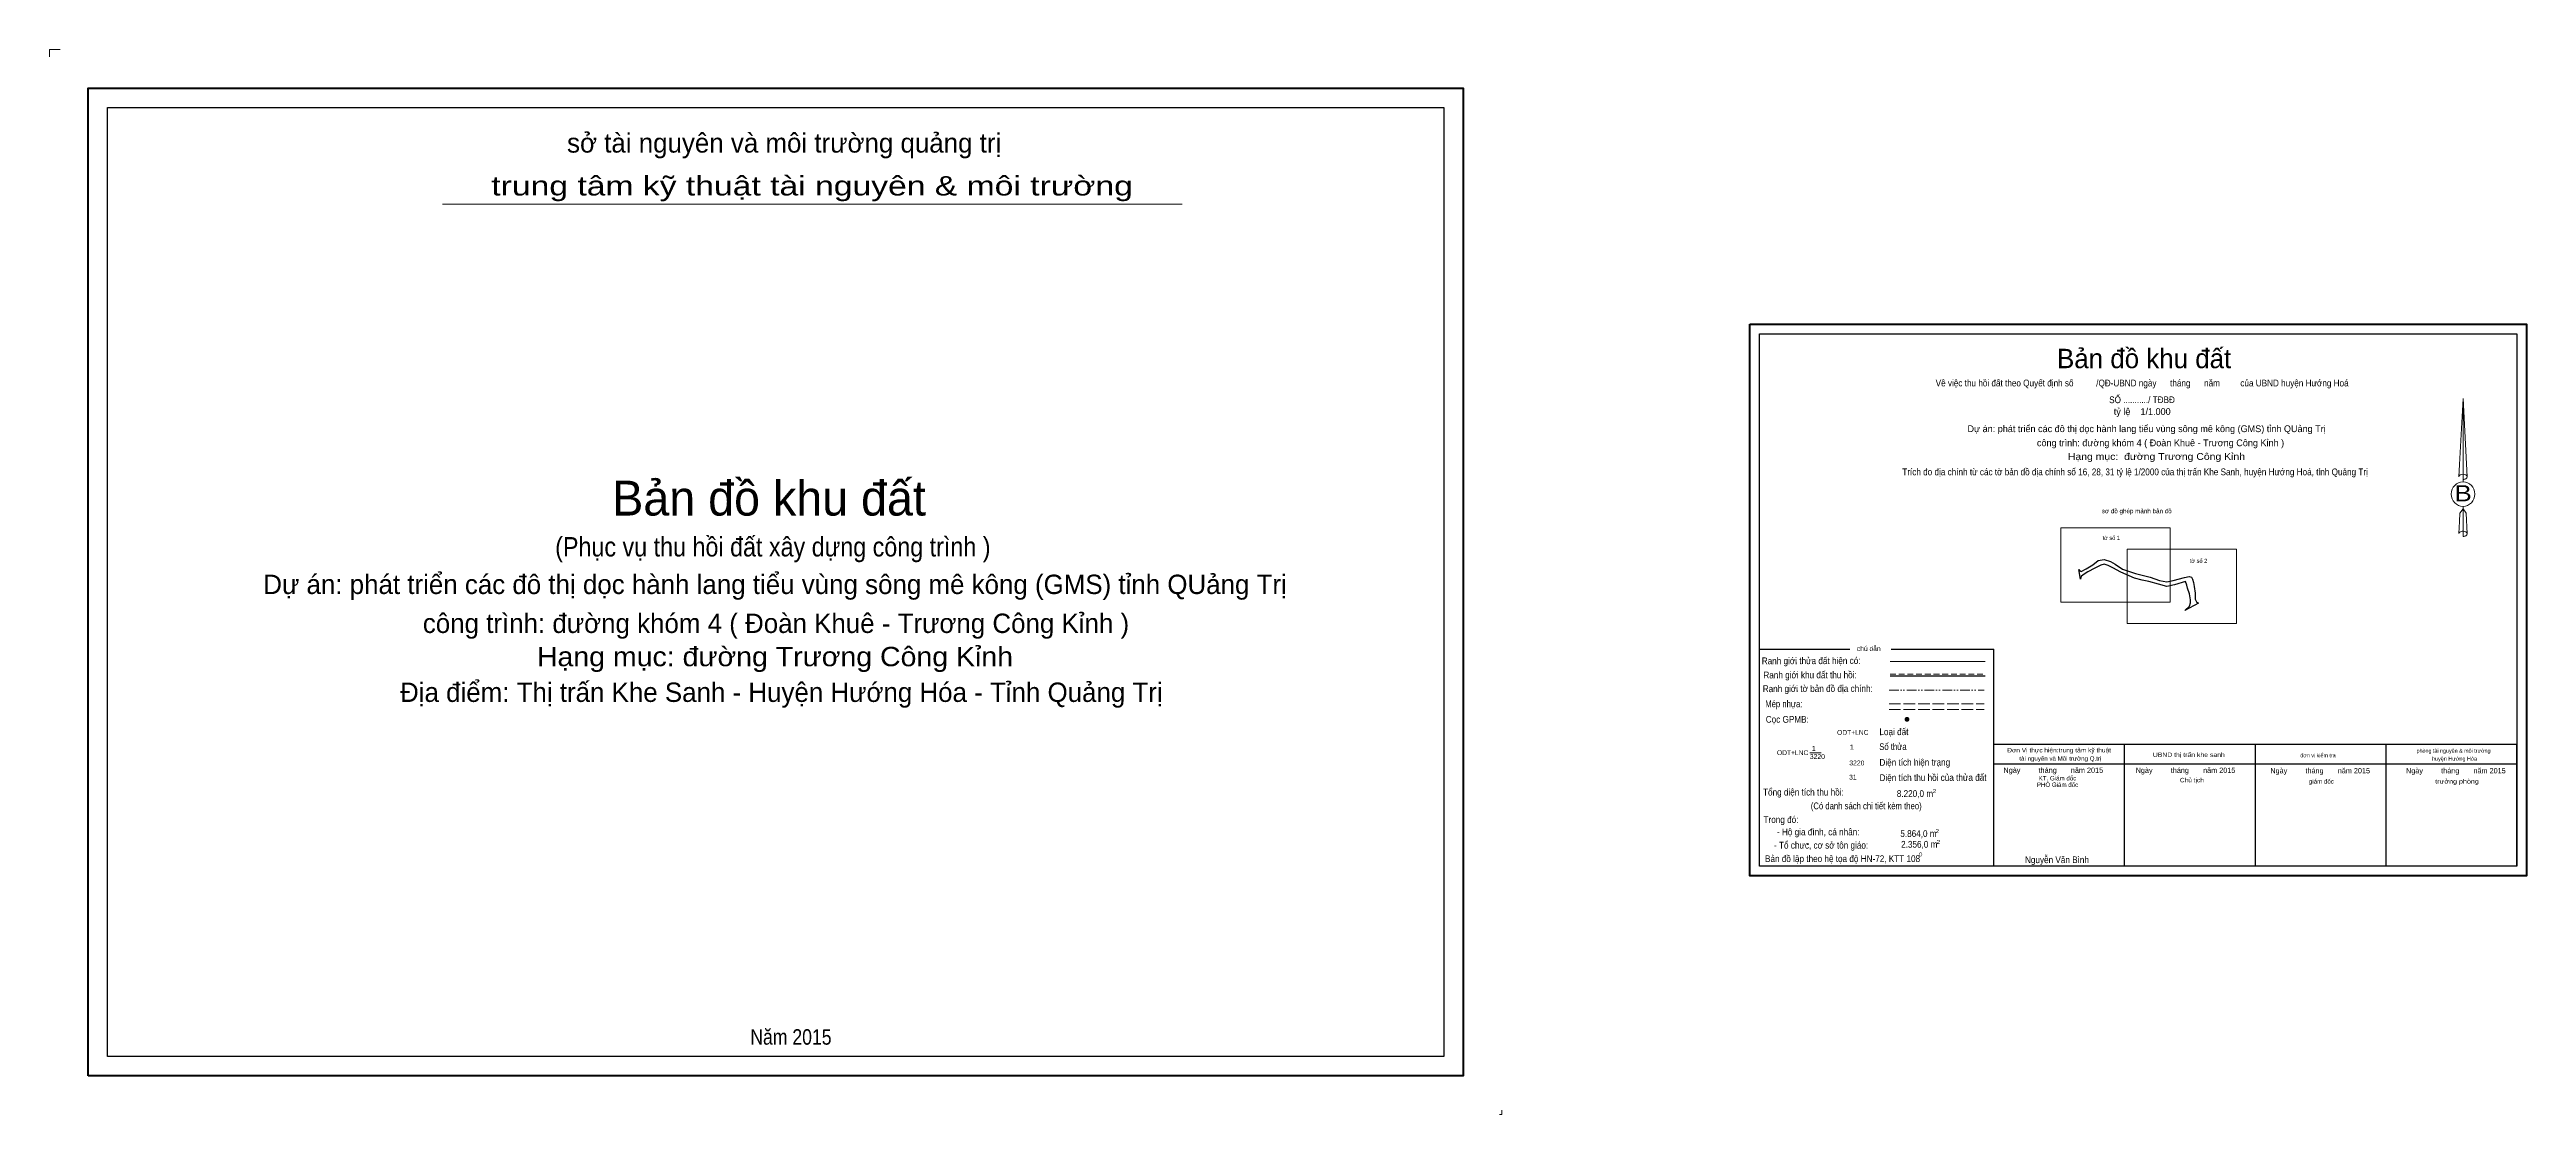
# Model space of a CAD drawing. Header units: metres. Extents: x 608239 to 609518, y 1842248 to 1842798.
import ezdxf
from ezdxf.enums import TextEntityAlignment as Align

# ---------------------------------------------------------------- set-up
doc = ezdxf.new("R2010")
doc.units = ezdxf.units.M
for name, pattern in [('DASH_DOUBLE_DOT', [9.2, 5, -1.2, 0.3, -1.2, 0.3, -1.2]), ('LONG_DASHED', [7.5, 6, -1.5]), ('MEDIUM_DASHED', [4.5, 3, -1.5])]:
    doc.linetypes.add(name, pattern=pattern)
for name, color, linetype, lineweight in [('10', 7, 'Continuous', 13), ('15', 7, 'Continuous', 13), ('22', 7, 'LONG_DASHED', 13), ('50', 7, 'Continuous', 25), ('51', 7, 'Continuous', 13), ('62', 7, 'Continuous', 13), ('63', 7, 'Continuous', 25)]:
    doc.layers.add(name, color=color, linetype=linetype, lineweight=lineweight)

msp = doc.modelspace()

# ---------------------------------------------------------------- hatches: boundary and pattern name
at = {"layer": '15'}
for points in [[(609198.787, 1842451.634, 1), (609197.235, 1842451.634, 1)], [(609198.727, 1842451.637, 1), (609197.33, 1842451.637, 1)]]:
    msp.add_hatch(color=256, dxfattribs=at).paths.add_polyline_path(points)
at = {"layer": '51'}
msp.add_hatch(color=256, dxfattribs=at).paths.add_polyline_path([(609199.007, 1842451.634, 1), (609197.007, 1842451.634, 1)])

# ---------------------------------------------------------------- linework, layer by layer
at = {"layer": '10'}
msp.add_line((608441.85, 1842717.68), (608823.75, 1842717.68), dxfattribs=at)
at = {"layer": '10', "linetype": 'MEDIUM_DASHED'}
msp.add_line((609189.25, 1842475.04), (609238.47, 1842475.04), dxfattribs=at)
at = {"layer": '10'}
for points in [[(608238.86, 1842793.78), (608238.86, 1842797.64), (608244.28, 1842797.64)], [(608988.86, 1842249.74), (608988.86, 1842247.54), (608987.52, 1842247.54)]]:
    msp.add_lwpolyline(points, dxfattribs=at)
at = {"layer": '10', "lineweight": 60}
msp.add_lwpolyline([(608258.86, 1842267.54), (608258.86, 1842777.64), (608968.86, 1842777.64), (608968.86, 1842267.54)], close=True, dxfattribs=at)
at = {"layer": '10', "lineweight": 25}
msp.add_lwpolyline([(608268.86, 1842277.54), (608268.86, 1842767.64), (608958.86, 1842767.64), (608958.86, 1842277.54)], close=True, dxfattribs=at)
at = {"layer": '15'}
for centre, radius in [((609198.011, 1842451.634), 0.776), ((609198.029, 1842451.637), 0.699)]:
    msp.add_circle(centre, radius, dxfattribs=at)
at = {"layer": '22'}
for p, q in [((609188.73, 1842459.68), (609237.95, 1842459.68)), ((609188.73, 1842456.75), (609237.95, 1842456.75))]:
    msp.add_line(p, q, dxfattribs=at)
at = {"layer": '50'}
for points in [[(609286.74, 1842529.02), (609287.24, 1842528.42), (609287.93, 1842528.02), (609290.52, 1842529.46), (609293.95, 1842531.42), (609296.79, 1842533.68), (609299.79, 1842534.26), (609303.17, 1842533.22), (609305.44, 1842531.72), (609309.33, 1842529.2), (609316.09, 1842526.98), (609320.08, 1842526), (609323.59, 1842525.05), (609328.49, 1842523.44), (609332.19, 1842522.72), (609335.55, 1842523.33), (609341.32, 1842524.95), (609343.68, 1842525.46), (609344.87, 1842525.15), (609345.47, 1842524.04), (609346.05, 1842522.4), (609346.26, 1842520.25), (609346.79, 1842516.85), (609346.9, 1842513.64), (609347.44, 1842512.4), (609348.59, 1842511.7), (609341.47, 1842507.89), (609343.85, 1842510.12), (609344.43, 1842511.81), (609344.45, 1842513.32), (609343.85, 1842516.47), (609342.82, 1842519.36), (609342.52, 1842521.01), (609341.9, 1842522.87), (609336.15, 1842521.16), (609332.15, 1842520.24), (609327.95, 1842521.44), (609322.83, 1842522.86), (609319.42, 1842523.6), (609315.44, 1842524.56)], [(609315.44, 1842524.56), (609308.4, 1842527.61), (609304.35, 1842529.84), (609301.91, 1842531.07), (609299.79, 1842531.81), (609298.17, 1842531.29), (609294.97, 1842529.66), (609291.48, 1842527.81), (609288.95, 1842526.25), (609287.93, 1842525.41), (609287.55, 1842524.12), (609286.74, 1842529.02)]]:
    msp.add_lwpolyline(points, dxfattribs=at)
at = {"layer": '51'}
for p, q in [((609485.15, 1842617.46), (609487.31, 1842576.9)), ((609485.15, 1842617.46), (609487.31, 1842576.9)), ((609485.15, 1842617.46), (609487.31, 1842576.9)), ((609483.34, 1842583.21), (609482.99, 1842576.98)), ((609485.15, 1842578.26), (609485.15, 1842576.69)), ((609485.15, 1842576.69), (609485.15, 1842575.53)), ((609485.15, 1842575.53), (609485.15, 1842574.36)), ((609485.15, 1842575.53), (609485.15, 1842574.36)), ((609485.15, 1842575.53), (609485.15, 1842574.36)), ((609487.31, 1842576.9), (609487.31, 1842576.98)), ((609485.15, 1842560.32), (609485.15, 1842561.65)), ((609485.15, 1842560.32), (609485.15, 1842561.65)), ((609485.15, 1842560.32), (609485.15, 1842561.65)), ((609485.15, 1842560.32), (609486.74, 1842558.07)), ((609485.15, 1842560.32), (609486.74, 1842558.07)), ((609485.15, 1842560.32), (609486.74, 1842558.07)), ((609485.15, 1842548.82), (609485.15, 1842547.28)), ((609485.15, 1842547.28), (609485.15, 1842546.1)), ((609486.74, 1842558.07), (609487.31, 1842547.46)), ((609486.74, 1842558.07), (609487.31, 1842547.46)), ((609486.74, 1842558.07), (609487.31, 1842547.46)), ((609487.31, 1842547.46), (609487.31, 1842547.6))]:
    msp.add_line(p, q, dxfattribs=at)
for points in [[(609485.15, 1842578.26), (609485.15, 1842617.46), (609483.34, 1842583.21)], [(609485.15, 1842548.82), (609485.15, 1842560.32), (609483.56, 1842558.07), (609483.34, 1842553.8), (609482.99, 1842547.6)]]:
    msp.add_lwpolyline(points, dxfattribs=at)
msp.add_circle((609198.007, 1842451.634), 1, dxfattribs=at)
msp.add_ellipse((609485.139, 1842568.016), major_axis=(0, 6.355), ratio=0.956213, dxfattribs=at)
for centre, start_param, end_param in [((609485.137, 1842576.902), 1.57079633, 3.07445202), ((609485.137, 1842576.902), 0.06714063, 1.57079633), ((609485.137, 1842576.902), 4.71238898, 6.28318531), ((609485.137, 1842547.481), 2.49106941, 3.07427841), ((609485.137, 1842547.481), 1.57079633, 2.49106941), ((609485.137, 1842547.481), 0.06714063, 1.57079633), ((609485.137, 1842547.481), 4.71238898, 6.28318531)]:
    msp.add_ellipse(centre, major_axis=(2.155, 0), ratio=0.632193, start_param=start_param, end_param=end_param, dxfattribs=at)
at = {"layer": '62'}
for points in [[(609277.46, 1842550.62), (609333.97, 1842550.62), (609333.97, 1842512.19), (609277.46, 1842512.19)], [(609311.74, 1842539.54), (609368.24, 1842539.54), (609368.24, 1842501.11), (609311.74, 1842501.11)]]:
    msp.add_lwpolyline(points, close=True, dxfattribs=at)
at = {"layer": '63'}
for p, q in [((609121.9, 1842487.85), (609168.45, 1842487.85)), ((609189.77, 1842487.85), (609242.9, 1842487.85)), ((609242.9, 1842375.75), (609242.9, 1842487.85)), ((609189.25, 1842474.04), (609238.47, 1842474.04)), ((609242.9, 1842438.75), (609512.9, 1842438.75)), ((609310.4, 1842375.75), (609310.4, 1842438.75)), ((609377.9, 1842375.75), (609377.9, 1842438.75)), ((609445.4, 1842375.75), (609445.4, 1842438.75)), ((609512.9, 1842375.75), (609512.9, 1842438.75)), ((609242.9, 1842428.75), (609512.9, 1842428.75))]:
    msp.add_line(p, q, dxfattribs=at)
at = {"layer": '63', "lineweight": 13}
for p, q in [((609189.25, 1842481.56), (609238.47, 1842481.56)), ((609147.89, 1842434.3), (609153.66, 1842434.3))]:
    msp.add_line(p, q, dxfattribs=at)
at = {"layer": '63', "linetype": 'DASH_DOUBLE_DOT', "lineweight": 13}
msp.add_line((609188.73, 1842466.74), (609237.95, 1842466.74), dxfattribs=at)
at = {"layer": '63', "lineweight": 80}
msp.add_lwpolyline([(609116.9, 1842655.75), (609517.9, 1842655.75), (609517.9, 1842370.75), (609116.9, 1842370.75)], close=True, dxfattribs=at)
at = {"layer": '63'}
msp.add_lwpolyline([(609310.77, 1842375.75), (609121.9, 1842375.75), (609121.9, 1842650.75), (609512.9, 1842650.75), (609512.9, 1842375.75), (609216.33, 1842375.75)], dxfattribs=at)

# ---------------------------------------------------------------- texts
at = {"layer": '10'}
for s, height, p in [('sở tài nguyên và môi trường quảng trị', 10, (608618.21, 1842744.4)), (' Bản đồ khu đất', 18, (608607.07, 1842556.91)), ('công trình: đường khóm 4 ( Đoàn Khuê - Trương Công Kỉnh )', 10, (608613.985, 1842496.26)), ('Địa điểm: Thị trấn Khe Sanh - Huyện Hướng Hóa - Tỉnh Quảng Trị', 10, (608616.76, 1842460.64))]:
    msp.add_text(s, height=height, dxfattribs=at).set_placement(p, align=Align.CENTER)
for s, height, width, p in [('trung tâm kỹ thuật tài nguyên & môi trường', 10, 1.3, (608632.63, 1842722.25)), ('(Phục vụ thu hồi đất xây dựng công trình )', 10, 0.9, (608612.37, 1842535.78)), ('Hạng mục: đường Trương Công Kỉnh ', 10, 1.1, (608615.51, 1842479.08)), ('2', 2, 1.2, (609212.225, 1842413.56)), ('2', 2, 1.2, (609213.705, 1842392.94)), ('0', 2, 1.2, (609205.09, 1842380.87)), ('2', 2, 1.2, (609214.205, 1842387.33)), ('Năm 2015', 8, 0.85, (608621.695, 1842283.59))]:
    msp.add_text(s, height=height, dxfattribs=dict(at, width=width)).set_placement(p, align=Align.CENTER)
at = {"layer": '51', "width": 1.2}
msp.add_text('B', height=8.31, dxfattribs=at).set_placement((609485.21, 1842564.27), align=Align.CENTER)
at = {"layer": '63'}
for s, height, p in [(' Bản đồ khu đất', 10, (609318.615, 1842633.04)), ('tỷ lệ    1/1.000', 3.5, (609319.485, 1842608.87)), ('Dự án: phát triển các đô thị dọc hành lang tiểu vùng sông mê kông (GMS) tỉnh QUảng Trị', 3.5, (609321.755, 1842600.01)), ('công trình: đường khóm 4 ( Đoàn Khuê - Trương Công Kỉnh )', 3.5, (609328.945, 1842592.73)), ('tờ số 1', 2.08, (609303.52, 1842544.36)), ('Dự án: phát triển các đô thị dọc hành lang tiểu vùng sông mê kông (GMS) tỉnh QUảng Trị', 10, (608613.495, 1842516.38)), (' chú dẫn', 2.5, (609177.79, 1842486.95)), ('tài nguyên và Môi trường Q.trị', 2.3, (609277.2, 1842430.25)), ('đơn vị kiểm tra', 2, (609410.26, 1842432.04)), ('phòng tài nguyên & môi trường', 2, (609480.27, 1842434.41)), ('PHÓ Giám đốc', 2.3, (609275.75, 1842416.72)), ('KT. Giám đốc', 2.3, (609275.745, 1842420.07)), ('giám đốc', 2.3, (609412, 1842418.46))]:
    msp.add_text(s, height=height, dxfattribs=at).set_placement(p, align=Align.CENTER)
for s, height, width, p in [('Về việc thu hồi đất theo Quyết định số          /QĐ-UBND ngày      tháng      năm         của UBND huyện Hướng Hoá', 3.5, 0.9, (609319.455, 1842623.62)), ('SỐ .........../ TĐBĐ', 3.5, 0.9, (609319.39, 1842614.97)), ('Hạng mục:  đường Trương Công Kỉnh ', 3.5, 1.15, (609327.575, 1842585.67)), ('Trích đo địa chính từ các tờ bản đồ địa chính số 16, 28, 31 tỷ lệ 1/2000 của thị trấn Khe Sanh, huyện Hướng Hoá, tỉnh Quảng Trị', 3.5, 0.9, (609315.8, 1842577.72)), ('sơ đồ ghép mảnh bản đồ', 2.3, 1.05, (609316.675, 1842558.12)), ('tờ số 2', 2.08, 1.05, (609348.57, 1842532.49)), ('Mép nhựa:', 3.5, 0.85, (609134.43, 1842457.93)), ('Cọc GPMB:       ', 3.5, 0.9, (609140.31, 1842449.89)), ('Đơn Vị thực hiện:trung tâm kỹ thuật ', 2.3, 1.1, (609277.06, 1842434.57)), ('UBND thị trấn khe sanh', 2.3, 1.15, (609343.54, 1842432.2)), ('huyện Hướng Hóa', 2, 1.05, (609480.73, 1842430.31)), ('Ngày         tháng       năm 2015', 2.73, 0.9, (609273.565, 1842424.01)), ('Ngày         tháng       năm 2015', 2.73, 0.9, (609341.845, 1842423.97)), ('Chủ tịch', 2.3, 1.1, (609345.13, 1842419.12)), ('Ngày         tháng       năm 2015', 2.73, 0.9, (609411.385, 1842423.76)), ('Ngày         tháng       năm 2015', 2.73, 0.9, (609481.46, 1842423.76)), ('trưởng phòng', 2.3, 1.2, (609482.055, 1842418.46)), ('Tổng diện tích thu hồi:                ', 3.5, 0.9, (609153.89, 1842412.3)), ('(Có danh sách chi tiết kèm theo)', 3.5, 0.85, (609176.98, 1842405.2)), ('8.220,0 m', 3.5, 0.9, (609202.125, 1842411.55)), ('Trong đó:   ', 3.5, 0.9, (609134.725, 1842398.1)), ('- Hộ gia đình, cá nhân:', 3.5, 0.9, (609152.19, 1842391.73)), ('5.864,0 m', 3.5, 0.9, (609203.945, 1842390.9)), ('Bản đồ lập theo hệ tọa độ HN-72, KTT 108', 3.5, 0.9, (609164.75, 1842377.92)), ('- Tổ chưc, cơ sở tôn giáo:      ', 3.5, 0.9, (609157.185, 1842384.88)), ('2.356,0 m', 3.5, 0.9, (609204.355, 1842385.35)), ('Nguyễn Văn Bình', 3.5, 0.9, (609275.465, 1842377.38))]:
    msp.add_text(s, height=height, dxfattribs=dict(at, width=width)).set_placement(p, align=Align.CENTER)
for s, height, rotation, width, p in [('Ranh giới thửa đất hiện có:', 3.5, 0.138, 0.9, (609148.536, 1842480.159)), ('Ranh giới khu đất thu hồi:', 3.5, 0.138, 0.9, (609147.966, 1842472.837)), ('Ranh giới tờ bản đồ địa chính:', 3.5, 0.138, 0.9, (609151.951, 1842465.776)), ('Loại đất ', 3.499, 0.138, 0.9, (609191.861, 1842443.489)), ('Số thửa', 3.499, 0.138, 0.85, (609190.776, 1842435.796)), ('Diện tích hiện trạng', 3.499, 0.138, 0.9, (609202.051, 1842427.704)), ('Diện tích thu hồi của thửa đất', 3.499, 0.138, 0.9, (609211.461, 1842419.825)), ("'", 3.5, 320.078, 1.45, (609144.897, 1842384.953))]:
    msp.add_text(s, height=height, rotation=rotation, dxfattribs=dict(at, width=width)).set_placement(p, align=Align.CENTER)
for p in [(609178.13, 1842443.65), (609147.06, 1842433.18)]:
    msp.add_text('ODT+LNC', height=2.5, dxfattribs=at).set_placement(p, align=Align.RIGHT)
for s, width, p in [('3220', 1.05, (609147.84, 1842431.16)), ('1', 1.15, (609148.78, 1842435.34)), ('1', 1.2, (609168.39, 1842436.07)), ('31', 0.9, (609168.16, 1842420.54)), ('3220', 1.05, (609168.22, 1842427.87))]:
    msp.add_text(s, height=2.5, dxfattribs=dict(at, width=width)).set_placement(p)

doc.saveas('drawing.dxf')
